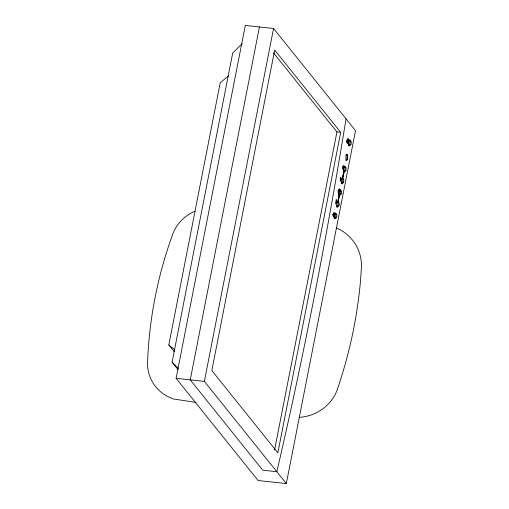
<?xml version="1.0" encoding="UTF-8"?>
<svg xmlns="http://www.w3.org/2000/svg" width="509" height="509" viewBox="0 0 509 509"><rect width="100%" height="100%" fill="white"/><g stroke="black" fill="none" stroke-linecap="round" stroke-linejoin="round"><path stroke-width="0.76" d="M334.006 214.773L333.866 213.443L333.516 215.237L334.006 214.773L334.407 215.803L334.031 212.342L333.809 213.462M174.25 351.719L168.81 344.937L220.2 82.846L228.395 75.962M178.01 369.623L172.067 362.211L232.696 53.019L242.163 43.717M176.108 378.346L245.306 25.45L273.562 28.472L355.53 130.654L286.332 483.55L258.082 480.528L176.108 378.346L204.357 381.368L286.332 483.55M259.437 26.964L190.232 379.86L262.714 470.208L276.839 471.722A1765.727 520.147 -83.9 0 0 346.044 118.826M204.357 381.368L273.562 28.472M274.548 450.083L336.939 131.926L273.397 52.726M340.706 132.334L277.857 452.825L211.833 370.527L274.682 50.035L340.706 132.334L336.939 131.926M347.227 140.369L347.323 139.899L346.852 139.848L348.067 140.828L347.971 141.298L346.756 140.319M347.501 141.248L347.596 140.777M333.802 215.326L333.433 217.197L332.918 214.302L333.459 214.843L332.517 214.741M338.027 202.213A2.971 0.878 -83.9 0 0 337.9 201.71L337.62 201.297L338.097 201.348L339.217 195.004A2.971 0.878 -83.9 0 1 339.573 190.321A2.971 0.878 -83.9 0 1 340.858 191.199M342.614 178.812A2.971 0.878 -83.9 0 0 342.493 178.309L342.213 177.895L342.684 177.946L343.81 171.603A2.971 0.878 -83.9 0 1 344.16 166.92A2.971 0.878 -83.9 0 1 345.446 167.798M338.288 201.589L339.497 195.411L339.026 195.361L337.817 201.539L338.37 201.761A2.971 0.878 -83.9 0 1 338.568 202.9M342.875 178.188L344.09 172.01L343.62 171.959L342.404 178.137L342.964 178.354A2.971 0.878 -83.9 0 1 343.155 179.499M347.462 141.515L346.877 141.54L347.462 141.515A1.902 0.56 -83.9 0 0 348.086 142.889A1.902 0.56 -83.9 0 0 348.627 140.134A1.902 0.56 -83.9 0 0 347.812 139.714L347.342 139.663A1.902 0.56 -83.9 0 1 348.124 139.816M347.297 139.383L347.768 139.434A2.278 0.674 -83.9 0 1 348.741 139.937A2.278 0.674 -83.9 0 1 348.092 143.233A2.278 0.674 -83.9 0 1 347.348 141.585M343.422 171.718L343.893 171.768M338.835 195.119L339.306 195.17M196.035 402.441L173.773 399.018A40.026 38.092 -18.1 0 1 147.565 362.459A447.233 425.588 -18.1 0 1 172.697 234.293A39.645 37.73 -18.1 0 1 194.941 211.216M344.09 172.01L344.192 172.08A2.971 0.878 -83.9 0 0 345.108 170.75M342.684 177.946L342.576 177.876A2.971 0.878 -83.9 0 0 341.323 182.158A2.971 0.878 -83.9 0 0 342.818 182.451M339.497 195.411L339.605 195.481A2.971 0.878 -83.9 0 0 340.521 194.152M338.097 201.348L337.989 201.278A2.971 0.878 -83.9 0 0 336.735 205.56A2.971 0.878 -83.9 0 0 338.224 205.852M168.81 344.937L174.854 349.918M172.067 362.211L178.284 368.312M347.323 139.899L348.067 140.828M343.34 171.552L343.721 172.029A2.971 0.878 -83.9 0 0 344.638 170.7M338.746 194.953L339.134 195.431A2.971 0.878 -83.9 0 0 340.05 194.101M299.623 417.304A42.056 40.02 -18.1 0 0 336.608 391.466A489.34 465.652 -18.1 0 0 360.614 279.651L361.377 268.408A44.684 42.521 -18.1 0 0 336.525 227.937M350.249 144.543A2.971 0.878 -83.9 0 1 348.9 145.237A2.971 0.878 -83.9 0 1 349.231 140.891A2.971 0.878 -83.9 0 1 350.523 140.948M335.895 217.464A2.806 0.827 -83.9 0 1 334.629 218.119A2.806 0.827 -83.9 0 1 334.935 214.022A2.806 0.827 -83.9 0 1 336.156 214.079M349.543 139.918A2.971 0.878 -83.9 0 1 350.116 141.54M349.568 145.078A2.971 0.878 -83.9 0 1 348.862 145.822M348.474 145.339A2.971 0.878 -83.9 0 1 348.353 144.836M348.83 140.662A2.971 0.878 -83.9 0 1 349.066 140.223M349.371 144.492A1.985 0.585 -83.9 0 1 348.627 144.098A1.985 0.585 -83.9 0 1 348.932 141.438A1.985 0.585 -83.9 0 1 349.734 141.368M346.693 154.424A2.971 0.878 -83.9 0 1 347.163 157.93A2.971 0.878 -83.9 0 1 345.808 160.182M345.776 155.754A2.971 0.878 -83.9 0 1 345.986 155.169M344.402 166.125A2.971 0.878 -83.9 0 1 344.975 167.747M343.314 168.148A2.971 0.878 -83.9 0 1 343.486 167.455M343.925 166.437A2.971 0.878 -83.9 0 1 344.167 166.182M344.154 170.839A1.985 0.585 -83.9 0 1 343.46 169.223A1.985 0.585 -83.9 0 1 344.428 167.207M342.347 182.4A2.971 0.878 -83.9 0 1 341.215 183.584M341.189 179.155A2.971 0.878 -83.9 0 1 341.399 178.57M341.272 180.161A1.985 0.585 -83.9 0 1 342.137 178.907M341.857 182.54A1.985 0.585 -83.9 0 1 341.284 182.426M339.808 189.526A2.971 0.878 -83.9 0 1 340.387 191.149M338.727 191.549A2.971 0.878 -83.9 0 1 338.892 190.856M339.338 189.838A2.971 0.878 -83.9 0 1 339.579 189.583M339.567 194.241A1.985 0.585 -83.9 0 1 338.873 192.625A1.985 0.585 -83.9 0 1 339.84 190.608M337.753 205.801A2.971 0.878 -83.9 0 1 336.627 206.985M336.602 202.557A2.971 0.878 -83.9 0 1 336.805 201.971M336.678 203.562A1.985 0.585 -83.9 0 1 337.543 202.308M337.27 205.941A1.985 0.585 -83.9 0 1 336.697 205.827M335.202 213.099A2.806 0.827 -83.9 0 1 335.685 214.028M335.425 217.413A2.806 0.827 -83.9 0 1 334.203 218.208M334.184 215.008A2.806 0.827 -83.9 0 1 334.337 214.353M334.973 217.642A1.985 0.585 -83.9 0 1 334.286 216.026A1.985 0.585 -83.9 0 1 335.253 214.009M347.475 139.052A2.278 0.674 -83.9 0 1 348.232 139.568M348.15 141.788A2.278 0.674 -83.9 0 1 347.323 143.341M346.928 142.584A2.278 0.674 -83.9 0 1 346.877 142.094M348.061 141.674A1.902 0.56 -83.9 0 1 347.952 142.119M347.666 142.768A1.902 0.56 -83.9 0 1 347.361 142.972M347.119 142.66A1.902 0.56 -83.9 0 1 346.992 141.464M333.586 214.531C333.929 216.045 334.006 212.584 333.586 214.531M343.238 165.686L343.174 169.497L342.182 168.256L343.238 165.686M340.381 177.418L340.254 181.331L341.374 178.659L340.381 177.418M336.252 199.713L335.456 203.765L336.627 202.881L336.252 199.713M339.363 188.928L338.364 194.012L338.071 190.423L339.363 188.928M347.405 159.05A2.971 0.878 -83.9 0 0 347.163 154.475A2.971 0.878 -83.9 0 0 345.91 158.757A2.971 0.878 -83.9 0 0 347.405 159.05M336.678 217.114A1.985 0.585 -83.9 0 0 336.525 214.066A1.985 0.585 -83.9 0 0 335.685 216.917A1.985 0.585 -83.9 0 0 336.678 217.114M338.975 205.413A1.985 0.585 -83.9 0 0 338.816 202.359A1.985 0.585 -83.9 0 0 337.982 205.216A1.985 0.585 -83.9 0 0 338.975 205.413M341.272 193.713A1.985 0.585 -83.9 0 0 341.113 190.659A1.985 0.585 -83.9 0 0 340.273 193.515A1.985 0.585 -83.9 0 0 341.272 193.713M343.562 182.012A1.985 0.585 -83.9 0 0 343.403 178.958A1.985 0.585 -83.9 0 0 342.57 181.815A1.985 0.585 -83.9 0 0 343.562 182.012M345.859 170.311A1.985 0.585 -83.9 0 0 345.7 167.257A1.985 0.585 -83.9 0 0 344.86 170.114A1.985 0.585 -83.9 0 0 345.859 170.311M350.93 144.302A1.985 0.585 -83.9 0 0 350.917 141.069A1.985 0.585 -83.9 0 0 350.001 143.653A1.985 0.585 -83.9 0 0 350.93 144.302"/></g></svg>
